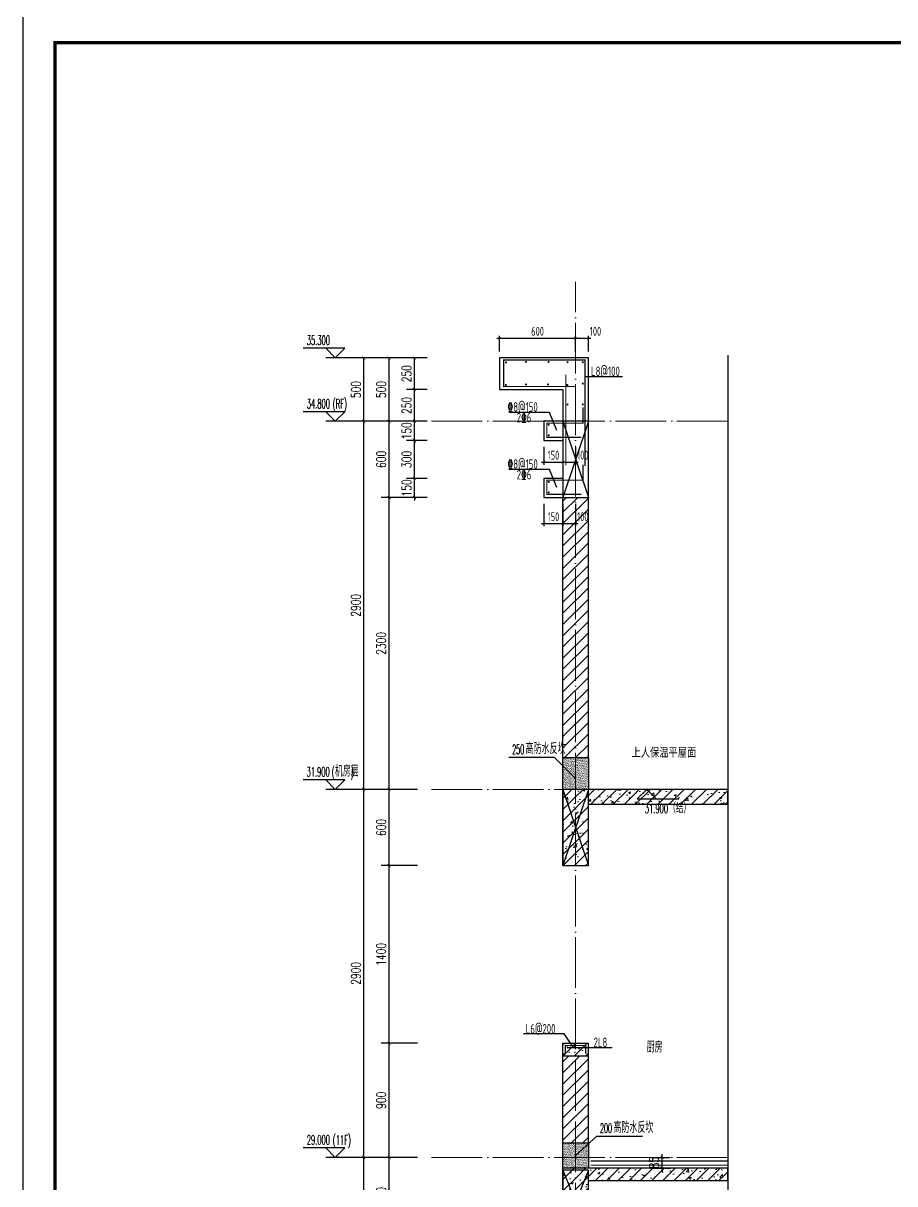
# Model space of a CAD drawing. Extents: x -668857 to 143095, y -247466 to 228182.
# Drawn here: x 104335 to 111204, y 163975 to 173120 of the extents above; entities that cross this region are included whole.
import ezdxf

# ---------------------------------------------------------------- set-up
doc = ezdxf.new("R2010")
doc.units = 0
doc.header["$LTSCALE"] = 1000
doc.linetypes.add('DOTE', pattern=[2.42, 2, -0.2, 0.02, -0.2])
doc.layers.get('0').update_dxf_attribs({"linetype": 'CONTINUOUS'})
doc.layers.get('DEFPOINTS').update_dxf_attribs({"linetype": 'CONTINUOUS'})
for name, color, linetype in [('DIM', 2, 'CONTINUOUS'), ('DIM_ELEV', 3, 'CONTINUOUS'), ('DIM_IDEN', 67, 'CONTINUOUS'), ('DIM_SYMB', 3, 'CONTINUOUS'), ('PUB_DIM', 3, 'CONTINUOUS'), ('PUB_TEXT', 2, 'CONTINUOUS'), ('REIN', 6, 'CONTINUOUS'), ('S-大样-砼线', 7, 'CONTINUOUS'), ('S-引出线', 40, 'CONTINUOUS'), ('TEXT', 2, 'CONTINUOUS'), ('WALL', 5, 'CONTINUOUS'), ('yichutu', 7, 'CONTINUOUS'), ('看线', 251, 'CONTINUOUS'), ('立面-看线', 251, 'CONTINUOUS')]:
    doc.layers.add(name, color=color, linetype=linetype)
for name, color, linetype, lineweight in [('DOTE', 19, 'DOTE', 9), ('PUB_HATCH', 8, 'CONTINUOUS', 9), ('内粉刷', 37, 'CONTINUOUS', 9), ('图框', 9, 'CONTINUOUS', 18)]:
    doc.layers.add(name, color=color, linetype=linetype, lineweight=lineweight)
doc.styles.add('_TCH_DIM', font='SIMPLEX.shx', dxfattribs={"width": 0.7, "bigfont": 'GBCBIG.shx'})
doc.styles.add('_TCH_DIM_T3', font='SIMPLEX', dxfattribs={"width": 0.705882, "bigfont": 'GBCBIG'})
doc.styles.add('DIM_FONT_T3', font='SIMPLEX', dxfattribs={"width": 0.705882, "bigfont": 'GBCBIG'})
doc.styles.add('TSSD_DIMENSION', font='Tssdeng.shx', dxfattribs={"width": 0.7, "bigfont": 'tssdchn.shx'})
doc.styles.add('TSSD_REIN', font='tssdeng.shx', dxfattribs={"width": 0.7, "height": 300, "bigfont": 'tssdchn.shx'})
doc.styles.add('w', font='tssdeng.shx', dxfattribs={"width": 0.8, "bigfont": 'tssdchn.shx'})
doc.dimstyles.new('_TCH_ARCH&&25', dxfattribs={"dimtxt": 74.375, "dimasz": 25, "dimexe": 62.5, "dimexo": 75, "dimgap": 25, "dimtad": 1, "dimdec": 0, "dimzin": 0, "dimdsep": 46, "dimtxsty": '_TCH_DIM_T3', "dimblk": 'ARCHTICK', "dimcen": 0.09, "dimclrt": 7, "dimazin": 0, "dimtfac": 1, "dimtdec": 0, "dimtix": 1, "dimtmove": 2, "dimatfit": 3, "dimldrblk": 'ARCHTICK', "dimfxl": 0, "dimtolj": 1, "dimtzin": 0, "dimarcsym": 0})
doc.dimstyles.new('TSSD_20_20', dxfattribs={"dimtxt": 60, "dimasz": 20, "dimexe": 20, "dimexo": 50, "dimgap": 20, "dimtad": 1, "dimdec": 0, "dimzin": 0, "dimdsep": 46, "dimtxsty": 'TSSD_DIMENSION', "dimblk": 'ARCHTICK', "dimblk1": 'ARCHTICK', "dimblk2": 'ARCHTICK', "dimcen": 0, "dimdle": 20, "dimclrt": 7, "dimadec": 0, "dimazin": 0, "dimtfac": 1, "dimtdec": 0, "dimtix": 1, "dimtmove": 2, "dimatfit": 3, "dimfxl": 0, "dimtolj": 1, "dimtzin": 0, "dimarcsym": 0})
pattern_1 = [(45, (0, 0), (-44.194174, 44.194174), []), (50, (0, 0), (179.315046, -15.688034), [18.75, -206.25]), (355, (0, 0), (-34.687833, 188.048033), [15, -165]), (100.4514, (14.94, -1.3), (144.627345, 172.359886), [15.935047, -175.285528]), (46.1842, (0, 50), (266.81026, -41.379754), [28.125, -309.375]), (96.6356, (22.23, 46.55), (233.665676, 243.52947), [23.90257, -262.92825]), (351.1842, (0, 50), (233.66549, 243.52965), [22.5, -247.5]), (21, (25, 37.5), (149.226763, -100.654723), [18.75, -206.25]), (326, (25, 37.5), (60.828833, 181.28751), [15, -165]), (71.4514, (37.44, 29.11), (210.055657, 80.632624), [15.935047, -175.285528]), (37.5, (0, 0), (3.039964, 83.2234635), [0, -163, 0, -167.5, 0, -165.625]), (7.5, (0, 0), (65.767384, 98.602928), [0, -95.5, 0, -159.25, 0, -63.125]), (327.5, (-55.75, 0), (133.455609, -5.638718), [0, -62.5, 0, -195, 0, -258.75]), (317.5, (-80.75, 0), (145.796542, 25.026246), [0, -81.25, 0, -129.5, 0, -183.75])]
pattern_2 = [(45, (-956095.346, 321026.26), (-44.194174, 44.194174), []), (50, (-956095.35, 321026.26), (179.315046, -15.688034), [18.75, -206.25]), (355, (-956095.35, 321026.26), (-34.687833, 188.048033), [15, -165]), (100.4514, (-956080.4, 321024.95), (144.627345, 172.359886), [15.935047, -175.285528]), (46.1842, (-956095.35, 321076.26), (266.81026, -41.379754), [28.125, -309.375]), (96.6356, (-956073.1, 321072.8), (233.665676, 243.52947), [23.90257, -262.92825]), (351.1842, (-956095.35, 321076.26), (233.665486, 243.52965), [22.5, -247.5]), (21, (-956070.35, 321063.76), (149.226763, -100.654723), [18.75, -206.25]), (326, (-956070.35, 321063.76), (60.828833, 181.28751), [15, -165]), (71.4514, (-956057.91, 321055.37), (210.055657, 80.632624), [15.935047, -175.285528]), (37.5, (-956095.346, 321026.26), (3.039964, 83.2234635), [0, -163, 0, -167.5, 0, -165.625]), (7.5, (-956095.35, 321026.26), (65.767384, 98.602928), [0, -95.5, 0, -159.25, 0, -63.125]), (327.5, (-956151.096, 321026.26), (133.455609, -5.638718), [0, -62.5, 0, -195, 0, -258.75]), (317.5, (-956176.1, 321026.26), (145.796542, 25.026246), [0, -81.25, 0, -129.5, 0, -183.75])]

# ---------------------------------------------------------------- blocks, each defined once
blk = doc.blocks.new('GFDDDDRG')
at = {"layer": '图框'}
blk.add_lwpolyline([(923310, -107437), (923310, -159999), (893610, -159999), (893610, -107437)], close=True, dxfattribs=at)
blk.add_lwpolyline([(923310, -107437), (923310, -159999), (893610, -159999), (893610, -107437)], close=True, dxfattribs=at)
at = {"layer": '图框', "const_width": 50}
blk.add_lwpolyline([(894110, -159499), (922810, -159499), (922810, -108687), (894110, -108687)], close=True, dxfattribs=at)
blk = doc.blocks.new('yct-1051-594-26275-14850-25-1002.0')
at = {"layer": 'yichutu', "color": 7}
blk.add_lwpolyline([(0, 0), (0, 14850), (26275, 14850), (26275, 0)], close=True, dxfattribs=at)
blk = doc.blocks.new('_ArchTick')
at = {"color": 0, "linetype": 'ByBlock', "const_width": 0.15}
blk.add_lwpolyline([(-0.5, -0.5), (0.5, 0.5)], dxfattribs=at)
blk = doc.blocks.new('*D2127')
at = {"layer": 'DEFPOINTS', "color": 0}
for p in [(950479.7, -117286.1), (950645.6, -117286.1), (950479.7, -117371.1)]:
    blk.add_point(p, dxfattribs=at)
at = {"layer": 'PUB_DIM', "color": 0, "lineweight": -2}
for p, q in [((950554.7, -117286.1), (950708.1, -117286.1)), ((950645.6, -117286.1), (950645.6, -117261.1)), ((950645.6, -117371.1), (950645.6, -117286.1)), ((950554.7, -117371.1), (950708.1, -117371.1)), ((950645.6, -117371.1), (950645.6, -117396.1))]:
    blk.add_line(p, q, dxfattribs=at)
at = {"layer": 'PUB_DIM', "color": 0, "lineweight": -2, "xscale": 25, "yscale": 25, "zscale": 25}
for p, rotation in [((950645.6, -117286.1), 270), ((950645.6, -117371.1), 90)]:
    blk.add_blockref('_ArchTick', p, dxfattribs=dict(at, rotation=rotation))
at = {"layer": 'PUB_DIM', "color": 7, "insert": (950583.4, -117328.6), "char_height": 74.38, "attachment_point": 5, "rotation": 90, "style": '_TCH_DIM_T3'}
blk.add_mtext('\\A1;85', dxfattribs=at)
blk = doc.blocks.new('*D2405')
at = {"layer": 'DEFPOINTS', "color": 0}
for p in [(108439.2, 169833.2), (108589.2, 169833.2), (108589.2, 169661.3)]:
    blk.add_point(p, dxfattribs=at)
at = {"layer": 'DIM', "color": 0, "lineweight": -2}
for p, q in [((108439.2, 169783.2), (108439.2, 169641.3)), ((108589.2, 169783.2), (108589.2, 169641.3)), ((108419.2, 169661.3), (108609.2, 169661.3))]:
    blk.add_line(p, q, dxfattribs=at)
at = {"layer": 'DIM', "color": 0, "lineweight": -2, "xscale": 20, "yscale": 20, "zscale": 20, "rotation": 180}
blk.add_blockref('_ArchTick', (108439.2, 169661.3), dxfattribs=at)
at = {"layer": 'DIM', "color": 0, "lineweight": -2, "xscale": 20, "yscale": 20, "zscale": 20}
blk.add_blockref('_ArchTick', (108589.2, 169661.3), dxfattribs=at)
at = {"layer": 'DIM', "color": 7, "insert": (108514.2, 169716.3), "char_height": 70, "attachment_point": 5, "style": 'TSSD_DIMENSION'}
blk.add_mtext('\\A1;150', dxfattribs=at)
blk = doc.blocks.new('*D2406')
at = {"layer": 'DEFPOINTS', "color": 0}
for p in [(108589.2, 169833.2), (108689.2, 169833.2), (108689.2, 169661.3)]:
    blk.add_point(p, dxfattribs=at)
at = {"layer": 'DIM', "color": 0, "lineweight": -2}
for p, q in [((108589.2, 169783.2), (108589.2, 169641.3)), ((108689.2, 169783.2), (108689.2, 169641.3)), ((108569.2, 169661.3), (108709.2, 169661.3))]:
    blk.add_line(p, q, dxfattribs=at)
at = {"layer": 'DIM', "color": 0, "lineweight": -2, "xscale": 20, "yscale": 20, "zscale": 20, "rotation": 180}
blk.add_blockref('_ArchTick', (108589.2, 169661.3), dxfattribs=at)
at = {"layer": 'DIM', "color": 0, "lineweight": -2, "xscale": 20, "yscale": 20, "zscale": 20}
blk.add_blockref('_ArchTick', (108689.2, 169661.3), dxfattribs=at)
at = {"layer": 'DIM', "color": 7, "insert": (108745.7, 169716.3), "char_height": 70, "attachment_point": 5, "style": 'TSSD_DIMENSION'}
blk.add_mtext('\\A1;100', dxfattribs=at)
blk = doc.blocks.new('*D2407')
at = {"layer": 'DEFPOINTS', "color": 0}
for p in [(108689.2, 170637.4), (108089.2, 170483.2), (108689.2, 170483.2)]:
    blk.add_point(p, dxfattribs=at)
at = {"layer": 'DIM', "color": 0, "lineweight": -2}
for p, q in [((108089.2, 170533.2), (108089.2, 170657.4)), ((108689.2, 170533.2), (108689.2, 170657.4)), ((108069.2, 170637.4), (108709.2, 170637.4))]:
    blk.add_line(p, q, dxfattribs=at)
at = {"layer": 'DIM', "color": 0, "lineweight": -2, "xscale": 20, "yscale": 20, "zscale": 20, "rotation": 180}
blk.add_blockref('_ArchTick', (108089.2, 170637.4), dxfattribs=at)
at = {"layer": 'DIM', "color": 0, "lineweight": -2, "xscale": 20, "yscale": 20, "zscale": 20}
blk.add_blockref('_ArchTick', (108689.2, 170637.4), dxfattribs=at)
at = {"layer": 'DIM', "color": 7, "insert": (108389.2, 170692.4), "char_height": 70, "attachment_point": 5, "style": 'TSSD_DIMENSION'}
blk.add_mtext('\\A1;600', dxfattribs=at)
blk = doc.blocks.new('*D2408')
at = {"layer": 'DEFPOINTS', "color": 0}
for p in [(108789.2, 170637.4), (108689.2, 170483.2), (108789.2, 170483.2)]:
    blk.add_point(p, dxfattribs=at)
at = {"layer": 'DIM', "color": 0, "lineweight": -2}
for p, q in [((108689.2, 170533.2), (108689.2, 170657.4)), ((108789.2, 170533.2), (108789.2, 170657.4)), ((108669.2, 170637.4), (108809.2, 170637.4))]:
    blk.add_line(p, q, dxfattribs=at)
at = {"layer": 'DIM', "color": 0, "lineweight": -2, "xscale": 20, "yscale": 20, "zscale": 20, "rotation": 180}
blk.add_blockref('_ArchTick', (108689.2, 170637.4), dxfattribs=at)
at = {"layer": 'DIM', "color": 0, "lineweight": -2, "xscale": 20, "yscale": 20, "zscale": 20}
blk.add_blockref('_ArchTick', (108789.2, 170637.4), dxfattribs=at)
at = {"layer": 'DIM', "color": 7, "insert": (108845.7, 170692.4), "char_height": 70, "attachment_point": 5, "style": 'TSSD_DIMENSION'}
blk.add_mtext('\\A1;100', dxfattribs=at)
blk = doc.blocks.new('*D2409')
at = {"layer": 'DEFPOINTS', "color": 0}
for p in [(108439.2, 169383.2), (108589.2, 169383.2), (108589.2, 169176.8)]:
    blk.add_point(p, dxfattribs=at)
at = {"layer": 'DIM', "color": 0, "lineweight": -2}
for p, q in [((108439.2, 169333.2), (108439.2, 169156.8)), ((108589.2, 169333.2), (108589.2, 169156.8)), ((108419.2, 169176.8), (108609.2, 169176.8))]:
    blk.add_line(p, q, dxfattribs=at)
at = {"layer": 'DIM', "color": 0, "lineweight": -2, "xscale": 20, "yscale": 20, "zscale": 20, "rotation": 180}
blk.add_blockref('_ArchTick', (108439.2, 169176.8), dxfattribs=at)
at = {"layer": 'DIM', "color": 0, "lineweight": -2, "xscale": 20, "yscale": 20, "zscale": 20}
blk.add_blockref('_ArchTick', (108589.2, 169176.8), dxfattribs=at)
at = {"layer": 'DIM', "color": 7, "insert": (108514.2, 169231.8), "char_height": 70, "attachment_point": 5, "style": 'TSSD_DIMENSION'}
blk.add_mtext('\\A1;150', dxfattribs=at)
blk = doc.blocks.new('*D2410')
at = {"layer": 'DEFPOINTS', "color": 0}
for p in [(108589.2, 169383.2), (108689.2, 169383.2), (108689.2, 169176.8)]:
    blk.add_point(p, dxfattribs=at)
at = {"layer": 'DIM', "color": 0, "lineweight": -2}
for p, q in [((108589.2, 169333.2), (108589.2, 169156.8)), ((108689.2, 169333.2), (108689.2, 169156.8)), ((108569.2, 169176.8), (108709.2, 169176.8))]:
    blk.add_line(p, q, dxfattribs=at)
at = {"layer": 'DIM', "color": 0, "lineweight": -2, "xscale": 20, "yscale": 20, "zscale": 20, "rotation": 180}
blk.add_blockref('_ArchTick', (108589.2, 169176.8), dxfattribs=at)
at = {"layer": 'DIM', "color": 0, "lineweight": -2, "xscale": 20, "yscale": 20, "zscale": 20}
blk.add_blockref('_ArchTick', (108689.2, 169176.8), dxfattribs=at)
at = {"layer": 'DIM', "color": 7, "insert": (108745.7, 169231.8), "char_height": 70, "attachment_point": 5, "style": 'TSSD_DIMENSION'}
blk.add_mtext('\\A1;100', dxfattribs=at)
blk = doc.blocks.new('*D2411')
at = {"layer": 'DEFPOINTS', "color": 0}
for p in [(107419, 170483.2), (107593.6, 170483.2), (107593.6, 170233.2)]:
    blk.add_point(p, dxfattribs=at)
at = {"layer": 'PUB_DIM', "color": 0, "lineweight": -2}
for p, q in [((107518.6, 170483.2), (107356.5, 170483.2)), ((107419, 170233.2), (107419, 170483.2)), ((107518.6, 170233.2), (107356.5, 170233.2))]:
    blk.add_line(p, q, dxfattribs=at)
at = {"layer": 'PUB_DIM', "color": 0, "lineweight": -2, "xscale": 25, "yscale": 25, "zscale": 25}
for p, rotation in [((107419, 170483.2), 90), ((107419, 170233.2), 270)]:
    blk.add_blockref('_ArchTick', p, dxfattribs=dict(at, rotation=rotation))
at = {"layer": 'PUB_DIM', "color": 7, "insert": (107356.8, 170358.2), "char_height": 74.38, "attachment_point": 5, "rotation": 90, "style": '_TCH_DIM_T3'}
blk.add_mtext('\\A1;250', dxfattribs=at)
blk = doc.blocks.new('*D2412')
at = {"layer": 'DEFPOINTS', "color": 0}
for p in [(107419, 170233.2), (107593.6, 170233.2), (107593.6, 169983.2)]:
    blk.add_point(p, dxfattribs=at)
at = {"layer": 'PUB_DIM', "color": 0, "lineweight": -2}
for p, q in [((107518.6, 170233.2), (107356.5, 170233.2)), ((107419, 169983.2), (107419, 170233.2)), ((107518.6, 169983.2), (107356.5, 169983.2))]:
    blk.add_line(p, q, dxfattribs=at)
at = {"layer": 'PUB_DIM', "color": 0, "lineweight": -2, "xscale": 25, "yscale": 25, "zscale": 25}
for p, rotation in [((107419, 170233.2), 90), ((107419, 169983.2), 270)]:
    blk.add_blockref('_ArchTick', p, dxfattribs=dict(at, rotation=rotation))
at = {"layer": 'PUB_DIM', "color": 7, "insert": (107356.8, 170108.2), "char_height": 74.38, "attachment_point": 5, "rotation": 90, "style": '_TCH_DIM_T3'}
blk.add_mtext('\\A1;250', dxfattribs=at)
blk = doc.blocks.new('*D2413')
at = {"layer": 'DEFPOINTS', "color": 0}
for p in [(107419, 169983.2), (107593.6, 169983.2), (107593.6, 169833.2)]:
    blk.add_point(p, dxfattribs=at)
at = {"layer": 'PUB_DIM', "color": 0, "lineweight": -2}
for p, q in [((107419, 169983.2), (107419, 170008.2)), ((107518.6, 169983.2), (107356.5, 169983.2)), ((107419, 169833.2), (107419, 169983.2)), ((107518.6, 169833.2), (107356.5, 169833.2)), ((107419, 169833.2), (107419, 169808.2))]:
    blk.add_line(p, q, dxfattribs=at)
at = {"layer": 'PUB_DIM', "color": 0, "lineweight": -2, "xscale": 25, "yscale": 25, "zscale": 25}
for p, rotation in [((107419, 169983.2), 270), ((107419, 169833.2), 90)]:
    blk.add_blockref('_ArchTick', p, dxfattribs=dict(at, rotation=rotation))
at = {"layer": 'PUB_DIM', "color": 7, "insert": (107356.8, 169908.2), "char_height": 74.38, "attachment_point": 5, "rotation": 90, "style": '_TCH_DIM_T3'}
blk.add_mtext('\\A1;150', dxfattribs=at)
blk = doc.blocks.new('*D2414')
at = {"layer": 'DEFPOINTS', "color": 0}
for p in [(107419, 169833.2), (107593.6, 169833.2), (107593.6, 169533.2)]:
    blk.add_point(p, dxfattribs=at)
at = {"layer": 'PUB_DIM', "color": 0, "lineweight": -2}
for p, q in [((107518.6, 169833.2), (107356.5, 169833.2)), ((107419, 169533.2), (107419, 169833.2)), ((107518.6, 169533.2), (107356.5, 169533.2))]:
    blk.add_line(p, q, dxfattribs=at)
at = {"layer": 'PUB_DIM', "color": 0, "lineweight": -2, "xscale": 25, "yscale": 25, "zscale": 25}
for p, rotation in [((107419, 169833.2), 90), ((107419, 169533.2), 270)]:
    blk.add_blockref('_ArchTick', p, dxfattribs=dict(at, rotation=rotation))
at = {"layer": 'PUB_DIM', "color": 7, "insert": (107356.8, 169683.2), "char_height": 74.38, "attachment_point": 5, "rotation": 90, "style": '_TCH_DIM_T3'}
blk.add_mtext('\\A1;300', dxfattribs=at)
blk = doc.blocks.new('*D2415')
at = {"layer": 'DEFPOINTS', "color": 0}
for p in [(107419, 169533.2), (107593.6, 169533.2), (107593.6, 169383.2)]:
    blk.add_point(p, dxfattribs=at)
at = {"layer": 'PUB_DIM', "color": 0, "lineweight": -2}
for p, q in [((107419, 169533.2), (107419, 169558.2)), ((107518.6, 169533.2), (107356.5, 169533.2)), ((107419, 169383.2), (107419, 169533.2)), ((107518.6, 169383.2), (107356.5, 169383.2)), ((107419, 169383.2), (107419, 169358.2))]:
    blk.add_line(p, q, dxfattribs=at)
at = {"layer": 'PUB_DIM', "color": 0, "lineweight": -2, "xscale": 25, "yscale": 25, "zscale": 25}
for p, rotation in [((107419, 169533.2), 270), ((107419, 169383.2), 90)]:
    blk.add_blockref('_ArchTick', p, dxfattribs=dict(at, rotation=rotation))
at = {"layer": 'PUB_DIM', "color": 7, "insert": (107356.8, 169458.2), "char_height": 74.38, "attachment_point": 5, "rotation": 90, "style": '_TCH_DIM_T3'}
blk.add_mtext('\\A1;150', dxfattribs=at)
blk = doc.blocks.new('*D2446')
at = {"layer": 'DEFPOINTS', "color": 0}
for p in [(107219, 164183.2), (107519, 164183.2), (107519, 163583.2)]:
    blk.add_point(p, dxfattribs=at)
at = {"layer": 'PUB_DIM', "color": 0, "lineweight": -2}
for p, q in [((107444, 164183.2), (107156.5, 164183.2)), ((107219, 163583.2), (107219, 164183.2)), ((107444, 163583.2), (107156.5, 163583.2))]:
    blk.add_line(p, q, dxfattribs=at)
at = {"layer": 'PUB_DIM', "color": 0, "lineweight": -2, "xscale": 25, "yscale": 25, "zscale": 25}
for p, rotation in [((107219, 164183.2), 90), ((107219, 163583.2), 270)]:
    blk.add_blockref('_ArchTick', p, dxfattribs=dict(at, rotation=rotation))
at = {"layer": 'PUB_DIM', "color": 7, "insert": (107156.8, 163883.2), "char_height": 74.38, "attachment_point": 5, "rotation": 90, "style": '_TCH_DIM_T3'}
blk.add_mtext('\\A1;600', dxfattribs=at)
blk = doc.blocks.new('*D2447')
at = {"layer": 'DEFPOINTS', "color": 0}
for p in [(107219, 165083.2), (107519, 165083.2), (107519, 164183.2)]:
    blk.add_point(p, dxfattribs=at)
at = {"layer": 'PUB_DIM', "color": 0, "lineweight": -2}
for p, q in [((107444, 165083.2), (107156.5, 165083.2)), ((107219, 164183.2), (107219, 165083.2)), ((107444, 164183.2), (107156.5, 164183.2))]:
    blk.add_line(p, q, dxfattribs=at)
at = {"layer": 'PUB_DIM', "color": 0, "lineweight": -2, "xscale": 25, "yscale": 25, "zscale": 25}
for p, rotation in [((107219, 165083.2), 90), ((107219, 164183.2), 270)]:
    blk.add_blockref('_ArchTick', p, dxfattribs=dict(at, rotation=rotation))
at = {"layer": 'PUB_DIM', "color": 7, "insert": (107156.8, 164633.2), "char_height": 74.38, "attachment_point": 5, "rotation": 90, "style": '_TCH_DIM_T3'}
blk.add_mtext('\\A1;900', dxfattribs=at)
blk = doc.blocks.new('*D2448')
at = {"layer": 'DEFPOINTS', "color": 0}
for p in [(107219, 166483.2), (107519, 166483.2), (107519, 165083.2)]:
    blk.add_point(p, dxfattribs=at)
at = {"layer": 'PUB_DIM', "color": 0, "lineweight": -2}
for p, q in [((107444, 166483.2), (107156.5, 166483.2)), ((107219, 165083.2), (107219, 166483.2)), ((107444, 165083.2), (107156.5, 165083.2))]:
    blk.add_line(p, q, dxfattribs=at)
at = {"layer": 'PUB_DIM', "color": 0, "lineweight": -2, "xscale": 25, "yscale": 25, "zscale": 25}
for p, rotation in [((107219, 166483.2), 90), ((107219, 165083.2), 270)]:
    blk.add_blockref('_ArchTick', p, dxfattribs=dict(at, rotation=rotation))
at = {"layer": 'PUB_DIM', "color": 7, "insert": (107156.8, 165783.2), "char_height": 74.38, "attachment_point": 5, "rotation": 90, "style": '_TCH_DIM_T3'}
blk.add_mtext('\\A1;1400', dxfattribs=at)
blk = doc.blocks.new('*D2449')
at = {"layer": 'DEFPOINTS', "color": 0}
for p in [(107219, 167083.2), (107519, 167083.2), (107519, 166483.2)]:
    blk.add_point(p, dxfattribs=at)
at = {"layer": 'PUB_DIM', "color": 0, "lineweight": -2}
for p, q in [((107444, 167083.2), (107156.5, 167083.2)), ((107219, 166483.2), (107219, 167083.2)), ((107444, 166483.2), (107156.5, 166483.2))]:
    blk.add_line(p, q, dxfattribs=at)
at = {"layer": 'PUB_DIM', "color": 0, "lineweight": -2, "xscale": 25, "yscale": 25, "zscale": 25}
for p, rotation in [((107219, 167083.2), 90), ((107219, 166483.2), 270)]:
    blk.add_blockref('_ArchTick', p, dxfattribs=dict(at, rotation=rotation))
at = {"layer": 'PUB_DIM', "color": 7, "insert": (107156.8, 166783.2), "char_height": 74.38, "attachment_point": 5, "rotation": 90, "style": '_TCH_DIM_T3'}
blk.add_mtext('\\A1;600', dxfattribs=at)
blk = doc.blocks.new('*D2450')
at = {"layer": 'DEFPOINTS', "color": 0}
for p in [(107219, 169383.2), (107519, 169383.2), (107519, 167083.2)]:
    blk.add_point(p, dxfattribs=at)
at = {"layer": 'PUB_DIM', "color": 0, "lineweight": -2}
for p, q in [((107444, 169383.2), (107156.5, 169383.2)), ((107219, 167083.2), (107219, 169383.2)), ((107444, 167083.2), (107156.5, 167083.2))]:
    blk.add_line(p, q, dxfattribs=at)
at = {"layer": 'PUB_DIM', "color": 0, "lineweight": -2, "xscale": 25, "yscale": 25, "zscale": 25}
for p, rotation in [((107219, 169383.2), 90), ((107219, 167083.2), 270)]:
    blk.add_blockref('_ArchTick', p, dxfattribs=dict(at, rotation=rotation))
at = {"layer": 'PUB_DIM', "color": 7, "insert": (107156.8, 168233.2), "char_height": 74.38, "attachment_point": 5, "rotation": 90, "style": '_TCH_DIM_T3'}
blk.add_mtext('\\A1;2300', dxfattribs=at)
blk = doc.blocks.new('*D2451')
at = {"layer": 'DEFPOINTS', "color": 0}
for p in [(107219, 169983.2), (107519, 169983.2), (107519, 169383.2)]:
    blk.add_point(p, dxfattribs=at)
at = {"layer": 'PUB_DIM', "color": 0, "lineweight": -2}
for p, q in [((107444, 169983.2), (107156.5, 169983.2)), ((107219, 169383.2), (107219, 169983.2)), ((107444, 169383.2), (107156.5, 169383.2))]:
    blk.add_line(p, q, dxfattribs=at)
at = {"layer": 'PUB_DIM', "color": 0, "lineweight": -2, "xscale": 25, "yscale": 25, "zscale": 25}
for p, rotation in [((107219, 169983.2), 90), ((107219, 169383.2), 270)]:
    blk.add_blockref('_ArchTick', p, dxfattribs=dict(at, rotation=rotation))
at = {"layer": 'PUB_DIM', "color": 7, "insert": (107156.8, 169683.2), "char_height": 74.38, "attachment_point": 5, "rotation": 90, "style": '_TCH_DIM_T3'}
blk.add_mtext('\\A1;600', dxfattribs=at)
blk = doc.blocks.new('*D2452')
at = {"layer": 'DEFPOINTS', "color": 0}
for p in [(107219, 170483.2), (107519, 170483.2), (107519, 169983.2)]:
    blk.add_point(p, dxfattribs=at)
at = {"layer": 'PUB_DIM', "color": 0, "lineweight": -2}
for p, q in [((107444, 170483.2), (107156.5, 170483.2)), ((107219, 169983.2), (107219, 170483.2)), ((107444, 169983.2), (107156.5, 169983.2))]:
    blk.add_line(p, q, dxfattribs=at)
at = {"layer": 'PUB_DIM', "color": 0, "lineweight": -2, "xscale": 25, "yscale": 25, "zscale": 25}
for p, rotation in [((107219, 170483.2), 90), ((107219, 169983.2), 270)]:
    blk.add_blockref('_ArchTick', p, dxfattribs=dict(at, rotation=rotation))
at = {"layer": 'PUB_DIM', "color": 7, "insert": (107156.8, 170233.2), "char_height": 74.38, "attachment_point": 5, "rotation": 90, "style": '_TCH_DIM_T3'}
blk.add_mtext('\\A1;500', dxfattribs=at)
blk = doc.blocks.new('*D2457')
at = {"layer": 'DEFPOINTS', "color": 0}
for p in [(107019, 164183.2), (107519, 164183.2), (107519, 161283.2)]:
    blk.add_point(p, dxfattribs=at)
at = {"layer": 'PUB_DIM', "color": 0, "lineweight": -2}
for p, q in [((107444, 164183.2), (106956.5, 164183.2)), ((107019, 161283.2), (107019, 164183.2)), ((107444, 161283.2), (106956.5, 161283.2))]:
    blk.add_line(p, q, dxfattribs=at)
at = {"layer": 'PUB_DIM', "color": 0, "lineweight": -2, "xscale": 25, "yscale": 25, "zscale": 25}
for p, rotation in [((107019, 164183.2), 90), ((107019, 161283.2), 270)]:
    blk.add_blockref('_ArchTick', p, dxfattribs=dict(at, rotation=rotation))
at = {"layer": 'PUB_DIM', "color": 7, "insert": (106956.8, 162733.2), "char_height": 74.38, "attachment_point": 5, "rotation": 90, "style": '_TCH_DIM_T3'}
blk.add_mtext('\\A1;2900', dxfattribs=at)
blk = doc.blocks.new('*D2458')
at = {"layer": 'DEFPOINTS', "color": 0}
for p in [(107019, 167083.2), (107519, 167083.2), (107519, 164183.2)]:
    blk.add_point(p, dxfattribs=at)
at = {"layer": 'PUB_DIM', "color": 0, "lineweight": -2}
for p, q in [((107444, 167083.2), (106956.5, 167083.2)), ((107019, 164183.2), (107019, 167083.2)), ((107444, 164183.2), (106956.5, 164183.2))]:
    blk.add_line(p, q, dxfattribs=at)
at = {"layer": 'PUB_DIM', "color": 0, "lineweight": -2, "xscale": 25, "yscale": 25, "zscale": 25}
for p, rotation in [((107019, 167083.2), 90), ((107019, 164183.2), 270)]:
    blk.add_blockref('_ArchTick', p, dxfattribs=dict(at, rotation=rotation))
at = {"layer": 'PUB_DIM', "color": 7, "insert": (106956.8, 165633.2), "char_height": 74.38, "attachment_point": 5, "rotation": 90, "style": '_TCH_DIM_T3'}
blk.add_mtext('\\A1;2900', dxfattribs=at)
blk = doc.blocks.new('*D2459')
at = {"layer": 'DEFPOINTS', "color": 0}
for p in [(107019, 169983.2), (107519, 169983.2), (107519, 167083.2)]:
    blk.add_point(p, dxfattribs=at)
at = {"layer": 'PUB_DIM', "color": 0, "lineweight": -2}
for p, q in [((107444, 169983.2), (106956.5, 169983.2)), ((107019, 167083.2), (107019, 169983.2)), ((107444, 167083.2), (106956.5, 167083.2))]:
    blk.add_line(p, q, dxfattribs=at)
at = {"layer": 'PUB_DIM', "color": 0, "lineweight": -2, "xscale": 25, "yscale": 25, "zscale": 25}
for p, rotation in [((107019, 169983.2), 90), ((107019, 167083.2), 270)]:
    blk.add_blockref('_ArchTick', p, dxfattribs=dict(at, rotation=rotation))
at = {"layer": 'PUB_DIM', "color": 7, "insert": (106956.8, 168533.2), "char_height": 74.38, "attachment_point": 5, "rotation": 90, "style": '_TCH_DIM_T3'}
blk.add_mtext('\\A1;2900', dxfattribs=at)
blk = doc.blocks.new('*D2460')
at = {"layer": 'DEFPOINTS', "color": 0}
for p in [(107019, 170483.2), (107519, 170483.2), (107519, 169983.2)]:
    blk.add_point(p, dxfattribs=at)
at = {"layer": 'PUB_DIM', "color": 0, "lineweight": -2}
for p, q in [((107444, 170483.2), (106956.5, 170483.2)), ((107019, 169983.2), (107019, 170483.2)), ((107444, 169983.2), (106956.5, 169983.2))]:
    blk.add_line(p, q, dxfattribs=at)
at = {"layer": 'PUB_DIM', "color": 0, "lineweight": -2, "xscale": 25, "yscale": 25, "zscale": 25}
for p, rotation in [((107019, 170483.2), 90), ((107019, 169983.2), 270)]:
    blk.add_blockref('_ArchTick', p, dxfattribs=dict(at, rotation=rotation))
at = {"layer": 'PUB_DIM', "color": 7, "insert": (106956.8, 170233.2), "char_height": 74.38, "attachment_point": 5, "rotation": 90, "style": '_TCH_DIM_T3'}
blk.add_mtext('\\A1;500', dxfattribs=at)
blk = doc.blocks.new('20210809.03331612')
at = {"layer": 'REIN', "const_width": 9}
blk.add_lwpolyline([(87484.2, 67998.8), (87484.2, 68062.6), (87644.1, 68062.6), (87644.1, 68004.6)], dxfattribs=at)
at = {"layer": 'REIN', "const_width": 8}
for points in [[(87497.7, 68047.5, 1), (87505.7, 68047.5, 1)], [(87625.1, 68047.5, 1), (87633.1, 68047.5, 1)]]:
    blk.add_lwpolyline(points, format="xyb", close=True, dxfattribs=at)
at = {"layer": 'S-大样-砼线'}
for p, q in [((87465.2, 67080.9), (87665.2, 66580.9)), ((87665.2, 67080.9), (87465.2, 66580.9))]:
    blk.add_line(p, q, dxfattribs=at)
blk.add_lwpolyline([(87665.2, 67080.9), (87465.2, 67080.9), (87465.2, 66580.9), (87665.2, 66580.9)], close=True, dxfattribs=at)
at = {"layer": 'S-引出线'}
for p, q in [((87474.6, 68154.8), (87154.5, 68154.8)), ((87538.8, 68062.6), (87474.6, 68154.8)), ((87501.7, 68047.5), (87853.3, 68047.5))]:
    blk.add_line(p, q, dxfattribs=at)
at = {"layer": 'TEXT', "style": 'w', "width": 0.7}
for s, p in [('L6@200', (87171.5, 68157)), ('2L8', (87706.2, 68049.9))]:
    blk.add_text(s, height=75, rotation=0, dxfattribs=at).set_placement(p)
blk = doc.blocks.new('20210809.03562711')
at = {"layer": 'REIN', "const_width": 9}
for points in [[(87718.2, 67455), (87154.5, 67455), (87154.5, 67663.4), (87795.6, 67663.4), (87795.6, 66828.4)], [(87644.5, 66834), (87644.5, 67548.7)], [(87779.8, 66839.1), (87779.8, 66716.2), (87495.9, 66716.2), (87495.9, 66604.4), (87768.4, 66604.4)]]:
    blk.add_lwpolyline(points, dxfattribs=at)
at = {"layer": 'REIN', "const_width": 8}
for points in [[(87168.8, 67643.8, 1), (87176.8, 67643.8, 1)], [(87326.8, 67648.6, 1), (87334.8, 67648.6, 1)], [(87504.5, 67648.6, 1), (87512.5, 67648.6, 1)], [(87654.3, 67646.1, 1), (87662.3, 67646.1, 1)], [(87775, 67646.1, 1), (87783, 67646.1, 1)], [(87168.8, 67466.4, 1), (87176.8, 67466.4, 1)], [(87326.8, 67471.1, 1), (87334.8, 67471.1, 1)], [(87501.1, 67471.1, 1), (87509.1, 67471.1, 1)], [(87652.4, 67466.4, 1), (87660.4, 67466.4, 1)], [(87775, 67477.5, 1), (87783, 67477.5, 1)], [(87654.3, 67312.6, 1), (87662.3, 67312.6, 1)], [(87775, 67312.6, 1), (87783, 67312.6, 1)], [(87506.1, 66702.5, 1), (87514.1, 66702.5, 1)], [(87506.1, 66619.6, 1), (87514.1, 66619.6, 1)]]:
    blk.add_lwpolyline(points, format="xyb", close=True, dxfattribs=at)
at = {"layer": 'S-大样-砼线'}
for p, q in [((87622.4, 67180.9), (87822.4, 66580.9)), ((87822.4, 67180.9), (87622.4, 66580.9))]:
    blk.add_line(p, q, dxfattribs=at)
blk.add_lwpolyline([(87822.4, 67180.9), (87622.4, 67180.9), (87622.4, 66580.9), (87822.4, 66580.9)], close=True, dxfattribs=at)
at = {"layer": 'S-引出线'}
blk.add_line((87791.6, 67532.9), (88091.8, 67532.9), dxfattribs=at)
blk.add_lwpolyline([(87575.2, 66658.9), (87517.1, 66800.4), (87198.7, 66800.4)], dxfattribs=at)
at = {"layer": 'TEXT', "style": 'TSSD_REIN', "width": 0.7}
for s, p in [('L8@100', (87843.7, 67537)), ('%%1328@150', (87185.6, 66806.1)), ('2%%1326', (87257.5, 66722))]:
    blk.add_text(s, height=75, rotation=0, dxfattribs=at).set_placement(p)
blk = doc.blocks.new('20210809.03594991')
at = {"layer": 'REIN', "const_width": 9}
blk.add_lwpolyline([(87748.7, 66815.7), (87748.7, 66692.7), (87464.8, 66692.7), (87464.8, 66580.9), (87737.3, 66580.9)], dxfattribs=at)
at = {"layer": 'REIN', "const_width": 8}
for points in [[(87475, 66679.1, 1), (87483, 66679.1, 1)], [(87475, 66596.2, 1), (87483, 66596.2, 1)]]:
    blk.add_lwpolyline(points, format="xyb", close=True, dxfattribs=at)
at = {"layer": 'S-引出线'}
blk.add_lwpolyline([(87544.1, 66635.5), (87486, 66777), (87167.6, 66777)], dxfattribs=at)
at = {"layer": 'TEXT', "style": 'TSSD_REIN', "width": 0.7}
for s, p in [('%%1328@150', (87154.5, 66782.6)), ('2%%1326', (87226.4, 66698.6))]:
    blk.add_text(s, height=75, rotation=0, dxfattribs=at).set_placement(p)
blk = doc.blocks.new('20210810.15310965')
at = {"layer": 'S-大样-砼线'}
for p, q in [((0, 600), (200, 0)), ((200, 600), (0, 0))]:
    blk.add_line(p, q, dxfattribs=at)
blk.add_lwpolyline([(200, 600), (0, 600), (0, 0), (200, 0)], close=True, dxfattribs=at)
blk = doc.blocks.new('GDGDGRDDSF')
at = {"layer": 'PUB_HATCH'}
h = blk.add_hatch(dxfattribs=at)
h.set_pattern_fill('钢筋混凝土', color=256, scale=25, style=0)
h.set_pattern_definition(pattern_1)
h.paths.add_polyline_path([(950064.5, -116486.1), (950064.5, -116386.1), (949864.5, -116386.1), (949864.5, -116486.1)])
h = blk.add_hatch(dxfattribs=at)
h.set_pattern_fill('普通砖', color=256, scale=25, style=0)
h.set_pattern_definition([(45, (0, 44.88), (-44.1941915, 44.1941915), [])])
h.paths.add_polyline_path([(950064.5, -117171.1), (950064.5, -116486.1), (949864.5, -116486.1), (949864.5, -117171.1)])
h = blk.add_hatch(dxfattribs=at)
h.set_pattern_fill('钢筋混凝土', color=256, scale=25, style=0)
h.set_pattern_definition(pattern_1)
h.paths.add_polyline_path([(951163, -117371.1), (949864.5, -117371.1), (950064.5, -117471.1), (951163, -117471.1)])
h = blk.add_hatch(dxfattribs=at)
h.set_pattern_fill('钢筋混凝土', color=256, scale=25, style=0)
h.set_pattern_definition(pattern_1)
h.paths.add_polyline_path([(950064.5, -117886.1), (950064.5, -117471.1), (949864.5, -117371.1), (949864.5, -117886.1)])
at = {"layer": '立面-看线'}
h = blk.add_hatch(dxfattribs=at)
h.set_pattern_fill('碎沙', color=256, scale=4)
h.set_pattern_definition([(37.5, (148811.253, -502733.035), (-0.32000626, 9.78826475), [0, -7.7216, 0, -8.636, 0, -8.255]), (7.5, (148811.253, -502733.035), (8.99046566, 14.33650201), [0, -4.1656, 0, -6.9596, 0, -2.667]), (327.5, (148805.004, -502733.035), (15.819847405, 0.02874369), [0, -2.54, 0, -9.144, 0, -11.938]), (317.5, (148805.004, -502733.035), (15.27112905, 4.45858647), [0, -1.27, 0, -5.9944, 0, -6.858])])
h.paths.add_polyline_path([(949864.5, -117371.1), (950064.5, -117371.1), (950064.5, -117171.1), (949864.5, -117171.1)])
at = {"layer": 'DIM_IDEN'}
for p, q in [((949964.5, -117271.1), (950131.3, -117119.6)), ((950131.3, -117119.6), (950491.5, -117119.6))]:
    blk.add_line(p, q, dxfattribs=at)
at = {"layer": 'WALL'}
for p, q in [((949864.5, -116486.1), (949864.5, -116386.1)), ((949864.5, -116386.1), (950064.5, -116386.1)), ((950064.5, -116486.1), (950064.5, -116386.1)), ((949864.5, -116486.1), (950064.5, -116486.1)), ((949864.5, -117171.1), (949864.5, -116486.1)), ((950064.5, -117171.1), (950064.5, -116486.1)), ((949864.5, -117171.1), (950064.5, -117171.1)), ((951163, -117371.1), (949864.5, -117371.1)), ((949864.5, -117886.1), (949864.5, -117371.1)), ((951163, -117471.1), (951163, -117371.1)), ((951163, -117471.1), (950064.5, -117471.1)), ((950064.5, -117886.1), (950064.5, -117471.1)), ((949864.5, -117886.1), (950064.5, -117886.1))]:
    blk.add_line(p, q, dxfattribs=at)
blk.add_lwpolyline([(949864.5, -117171.1), (950064.5, -117171.1), (950064.5, -117371.1), (949864.5, -117371.1)], close=True, dxfattribs=at)
at = {"layer": '内粉刷'}
blk.add_lwpolyline([(951163, -117346.1), (950084.5, -117346.1)], dxfattribs=at)
at = {"layer": '看线', "color": 32}
blk.add_lwpolyline([(951163, -117316.1), (950084.5, -117316.1)], dxfattribs=at)
at = {"layer": 'PUB_TEXT', "style": 'DIM_FONT_T3'}
for s, height, width, p in [('厨房', 89.36, 0.705882, (950523.7, -116460.5)), ('200', 74.38, 0.49827, (950156.3, -117093.3)), ('高防水反坎', 89.36, 0.705882, (950262.2, -117093.3))]:
    blk.add_text(s, height=height, dxfattribs=dict(at, width=width)).set_placement(p)
at = {"layer": 'PUB_DIM'}
dim = blk.add_aligned_dim(p1=(950479.7, -117371.1), p2=(950479.7, -117286.1), distance=-166, dimstyle='_TCH_ARCH&&25', dxfattribs=at)
dim.commit()
dim.dimension.update_dxf_attribs({"geometry": '*D2127', "text_midpoint": (950583.4, -117328.6)})

msp = doc.modelspace()

# ---------------------------------------------------------------- hatches: boundary and pattern name
at = {"layer": 'PUB_HATCH'}
h = msp.add_hatch(dxfattribs=at)
h.set_pattern_fill('普通砖', color=256, scale=25, style=0)
h.set_pattern_definition([(45, (-956095.346, 321071.136), (-44.1941915, 44.1941915), [])])
h.paths.add_polyline_path([(108789.2, 167333.23), (108789.2, 169383.23), (108589.2, 169383.23), (108589.2, 167333.23)])
h = msp.add_hatch(dxfattribs=at)
h.set_pattern_fill('钢筋混凝土', color=256, scale=25, style=0)
h.set_pattern_definition(pattern_2)
h.paths.add_polyline_path([(108789.2, 166483.23), (108789.2, 166963.23), (108589.2, 167083.23), (108589.2, 166483.23)])
h = msp.add_hatch(dxfattribs=at)
h.set_pattern_fill('钢筋混凝土', color=256, scale=25, style=0)
h.set_pattern_definition(pattern_2)
h.paths.add_polyline_path([(109887.73, 167083.23), (108589.2, 167083.23), (108789.2, 166963.23), (109887.73, 166963.23)])
at = {"layer": '立面-看线'}
h = msp.add_hatch(dxfattribs=at)
h.set_pattern_fill('碎沙', color=256, scale=4)
h.set_pattern_definition([(37.5, (-1101342.119, -262670.726), (-0.32000626, 9.788264747), [0, -7.7216, 0, -8.636, 0, -8.255]), (7.5, (-1101342.119, -262670.726), (8.99046566, 14.33650201), [0, -4.1656, 0, -6.9596, 0, -2.667]), (327.5, (-1101348.3674, -262670.726), (15.819847405, 0.028743694), [0, -2.54, 0, -9.144, 0, -11.938]), (317.5, (-1101348.367, -262670.726), (15.27112905, 4.45858647), [0, -1.27, 0, -5.9944, 0, -6.858])])
h.paths.add_polyline_path([(108789.2, 167083.23), (108789.2, 167333.23), (108589.2, 167333.23), (108589.2, 167083.23)])

# ---------------------------------------------------------------- linework, layer by layer
at = {"layer": 'DIM_ELEV'}
for p, q in [((106869.01, 170558.23), (106541.01, 170558.23)), ((106794.01, 170483.23), (106719.01, 170558.23)), ((106794.01, 170483.23), (106869.01, 170558.23)), ((107219.01, 170483.23), (106719.01, 170483.23)), ((106869.01, 170058.23), (106541.01, 170058.23)), ((106794.01, 169983.23), (106719.01, 170058.23)), ((106794.01, 169983.23), (106869.01, 170058.23)), ((107219.01, 169983.23), (106719.01, 169983.23)), ((106869.01, 167158.23), (106541.01, 167158.23)), ((106794.01, 167083.23), (106719.01, 167158.23)), ((107219.01, 167083.23), (106719.01, 167083.23)), ((106794.01, 167083.23), (106869.01, 167158.23)), ((106869.01, 164258.23), (106541.01, 164258.23)), ((106794.01, 164183.23), (106719.01, 164258.23)), ((106794.01, 164183.23), (106869.01, 164258.23)), ((107219.01, 164183.23), (106719.01, 164183.23))]:
    msp.add_line(p, q, dxfattribs=at)
at = {"layer": 'DIM_ELEV', "color": 3}
for p, q in [((109248.98, 167083.23), (109173.98, 167008.23)), ((109248.98, 167083.23), (109323.98, 167008.23)), ((109173.98, 167008.23), (109501.98, 167008.23))]:
    msp.add_line(p, q, dxfattribs=at)
at = {"layer": 'DIM_IDEN'}
for p, q in [((108522.39, 167334.74), (108162.22, 167334.74)), ((108689.2, 167168.23), (108522.39, 167334.74))]:
    msp.add_line(p, q, dxfattribs=at)
at = {"layer": 'DIM_SYMB'}
msp.add_lwpolyline([(109887.73, 170503.23), (109887.73, 160871.35), (109940.23, 160852.24), (109835.23, 160833.73), (109887.73, 160815.1), (109887.73, 151183.22)], dxfattribs=at)
at = {"layer": 'DOTE', "color": 1, "linetype": 'DOTE', "ltscale": 0.2}
for p, q in [((108689.2, 151483.22), (108689.2, 171083.23)), ((109887.73, 169983.23), (107519.01, 169983.23)), ((109887.73, 167083.23), (107519.01, 167083.23)), ((109887.73, 164183.23), (107519.01, 164183.23))]:
    msp.add_line(p, q, dxfattribs=at)
at = {"layer": 'WALL'}
for p, q in [((108789.2, 170483.23), (108089.2, 170483.23)), ((108089.2, 170483.23), (108089.2, 170233.23)), ((108789.2, 169383.23), (108789.2, 170483.23)), ((108089.2, 170233.23), (108589.2, 170233.23)), ((108589.2, 170233.23), (108589.2, 169983.23)), ((108589.2, 169983.23), (108439.2, 169983.23)), ((108439.2, 169983.23), (108439.2, 169833.23)), ((108439.2, 169833.23), (108589.2, 169833.23)), ((108589.2, 169833.23), (108589.2, 169533.23)), ((108589.2, 169533.23), (108439.2, 169533.23)), ((108439.2, 169533.23), (108439.2, 169383.23)), ((108439.2, 169383.23), (108789.2, 169383.23)), ((108589.2, 167333.23), (108589.2, 169383.23)), ((108789.2, 167333.23), (108789.2, 169383.23)), ((108589.2, 167333.23), (108789.2, 167333.23)), ((108589.2, 166483.23), (108589.2, 167083.23)), ((109887.73, 167083.23), (108589.2, 167083.23)), ((109887.73, 166963.23), (109887.73, 167083.23)), ((108789.2, 166483.23), (108789.2, 166963.23)), ((109887.73, 166963.23), (108789.2, 166963.23)), ((108589.2, 166483.23), (108789.2, 166483.23))]:
    msp.add_line(p, q, dxfattribs=at)
msp.add_lwpolyline([(108589.2, 167333.23), (108789.2, 167333.23), (108789.2, 167083.23), (108589.2, 167083.23)], close=True, dxfattribs=at)

# ---------------------------------------------------------------- block references
at = {"xscale": 0.5, "yscale": 0.5, "zscale": 0.5}
msp.add_blockref('GFDDDDRG', (-342469.74, 227309.73), dxfattribs=at)
msp.add_blockref('GDGDGRDDSF', (-841275.29, 281469.31))
at = {"layer": 'S-大样-砼线'}
for name, p in [('20210809.03562711', (20966.82, 102802.89)), ('20210809.03594991', (20997.92, 103276.36)), ('20210810.15310965', (108589.2, 166483.23)), ('20210809.03331612', (21124.02, 97002.29))]:
    msp.add_blockref(name, p, dxfattribs=at)
at = {"layer": 'yichutu', "rotation": 270}
msp.add_blockref('yct-1051-594-26275-14850-25-1002.0', (104335.15, 173591.25), dxfattribs=at)

# ---------------------------------------------------------------- texts
at = {"layer": 'DIM_ELEV', "color": 7, "style": '_TCH_DIM'}
for s, height, width, p in [('（结）', 84.397, 0.7, (109419.93, 166895.7)), ('31.900', 74.375, 0.494118, (109234.43, 166895.7))]:
    msp.add_text(s, height=height, dxfattribs=dict(at, width=width)).set_placement(p)
at = {"layer": 'PUB_TEXT'}
for s, height, style, width, p in [('35.300', 74.375, '_TCH_DIM', 0.494118, (106569.91, 170584.48)), ('34.800', 74.375, '_TCH_DIM', 0.494118, (106569.91, 170084.48)), ('(RF)', 74.375, '_TCH_DIM', 0.494118, (106775.31, 170083.25)), ('高防水反坎', 89.362, 'DIM_FONT_T3', 0.705882, (108294.35, 167360.99)), ('250', 74.375, 'DIM_FONT_T3', 0.49827, (108188.47, 167360.99)), ('上人保温平屋面', 80, 'TSSD_REIN', 0.7, (109129.72, 167333.04)), ('31.900', 74.375, '_TCH_DIM', 0.494118, (106568.51, 167184.48)), ('(', 74.38, '_TCH_DIM', 0.494118, (106767.26, 167183.25)), ('机房层', 89.362, '_TCH_DIM', 0.7, (106791.76, 167183.25)), (')', 74.38, '_TCH_DIM', 0.494118, (106916.87, 167183.25)), ('29.000', 74.375, '_TCH_DIM', 0.494118, (106569.91, 164284.48)), ('(11F)', 74.375, '_TCH_DIM', 0.494118, (106775.31, 164283.25))]:
    msp.add_text(s, height=height, dxfattribs=dict(at, style=style, width=width)).set_placement(p)

# ---------------------------------------------------------------- dimensions: what is measured, and where the dimension line sits
at = {"layer": 'DIM'}
for p1, p2, distance, picture, middle in [((108089.2, 170483.23), (108689.2, 170483.23), 154.16, '*D2407', (108389.2, 170692.39)), ((108439.2, 169833.23), (108589.2, 169833.23), -171.98, '*D2405', (108514.2, 169716.25)), ((108439.2, 169383.23), (108589.2, 169383.23), -206.45, '*D2409', (108514.2, 169231.78))]:
    dim = msp.add_aligned_dim(p1=p1, p2=p2, distance=distance, dimstyle='TSSD_20_20', override={"dimtxt": 70}, dxfattribs=at)
    dim.commit()
    dim.dimension.update_dxf_attribs({"geometry": picture, "text_midpoint": middle})
for base, p1, p2, picture, middle in [((108789.2, 170637.39), (108689.2, 170483.23), (108789.2, 170483.23), '*D2408', (108845.65, 170692.39)), ((108689.2, 169661.25), (108589.2, 169833.23), (108689.2, 169833.23), '*D2406', (108745.65, 169716.25)), ((108689.2, 169176.78), (108589.2, 169383.23), (108689.2, 169383.23), '*D2410', (108745.65, 169231.78))]:
    dim = msp.add_linear_dim(base=base, p1=p1, p2=p2, angle=360, dimstyle='TSSD_20_20', override={"dimtxt": 70}, dxfattribs=at)
    dim.commit()
    dim.dimension.update_dxf_attribs({"geometry": picture, "text_midpoint": middle, "dimtype": 161})
at = {"layer": 'PUB_DIM'}
for p1, p2, distance, picture, middle in [((107519.01, 169983.23), (107519.01, 170483.23), 500, '*D2460', (106956.82, 170233.23)), ((107519.01, 169983.23), (107519.01, 170483.23), 300, '*D2452', (107156.82, 170233.23)), ((107593.62, 170233.23), (107593.62, 170483.23), 174.61, '*D2411', (107356.82, 170358.23)), ((107593.62, 169983.23), (107593.62, 170233.23), 174.61, '*D2412', (107356.82, 170108.23)), ((107593.62, 169833.23), (107593.62, 169983.23), 174.61, '*D2413', (107356.82, 169908.23)), ((107519.01, 167083.23), (107519.01, 169983.23), 500, '*D2459', (106956.82, 168533.23)), ((107519.01, 169383.23), (107519.01, 169983.23), 300, '*D2451', (107156.82, 169683.23)), ((107593.62, 169533.23), (107593.62, 169833.23), 174.61, '*D2414', (107356.82, 169683.23)), ((107593.62, 169383.23), (107593.62, 169533.23), 174.61, '*D2415', (107356.82, 169458.23)), ((107519.01, 167083.23), (107519.01, 169383.23), 300, '*D2450', (107156.82, 168233.23)), ((107519.01, 164183.23), (107519.01, 167083.23), 500, '*D2458', (106956.82, 165633.23)), ((107519.01, 166483.22), (107519.01, 167083.23), 300, '*D2449', (107156.82, 166783.22)), ((107519.01, 165083.23), (107519.01, 166483.22), 300, '*D2448', (107156.82, 165783.22)), ((107519.01, 164183.23), (107519.01, 165083.23), 300, '*D2447', (107156.82, 164633.23)), ((107519.01, 161283.23), (107519.01, 164183.23), 500, '*D2457', (106956.82, 162733.23)), ((107519.01, 163583.23), (107519.01, 164183.23), 300, '*D2446', (107156.82, 163883.23))]:
    dim = msp.add_aligned_dim(p1=p1, p2=p2, distance=distance, dimstyle='_TCH_ARCH&&25', dxfattribs=at)
    dim.commit()
    dim.dimension.update_dxf_attribs({"geometry": picture, "text_midpoint": middle})

doc.saveas('drawing.dxf')
